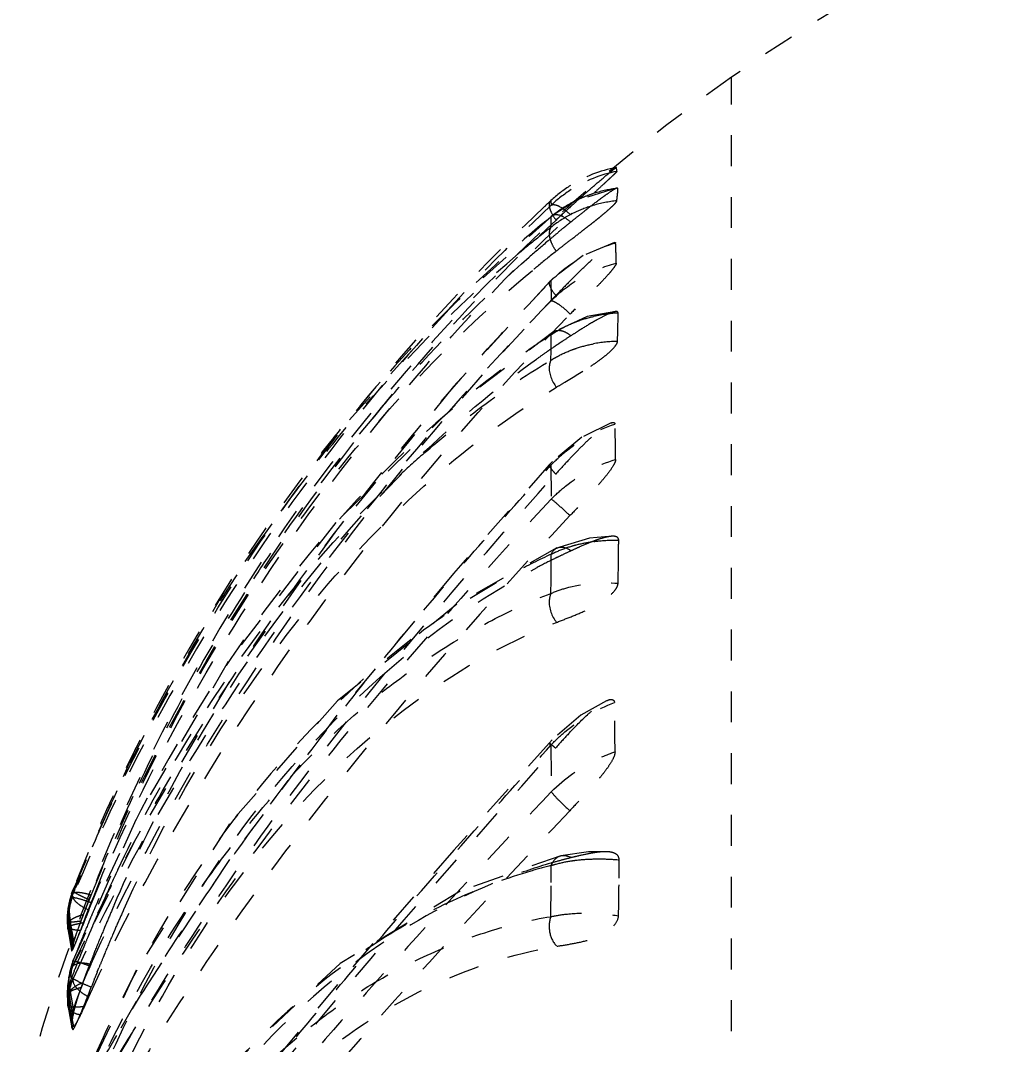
# Model space of a CAD drawing. Header units: millimetres. Extents: x 723 to 11228, y -2384 to 1578.
# Drawn here: x 4629.6 to 4681.9, y -646.6 to -592.4 of the extents above; entities that cross this region are included whole.
import ezdxf

# ---------------------------------------------------------------- set-up
doc = ezdxf.new("R2010")
doc.units = ezdxf.units.MM
doc.header["$LTSCALE"] = 16.335
doc.linetypes.add('HIDDEN', pattern=[0.2, 0.1, -0.1])
doc.layers.add('DEFAULT_2', color=8, linetype='HIDDEN')

msp = doc.modelspace()

# ---------------------------------------------------------------- linework, layer by layer
at = {"layer": 'DEFAULT_2', "color": 8, "linetype": 'HIDDEN'}
for p, q in [((4667.211, -868.043), (4667.211, -595.446)), ((4661.177, -601.312), (4661.158, -601.302)), ((4657.544, -602.069), (4657.656, -601.964)), ((4657.656, -601.964), (4657.673, -602.207)), ((4657.656, -603.382), (4657.664, -603.22)), ((4657.664, -603.22), (4657.672, -602.988)), ((4657.672, -602.988), (4657.673, -602.816)), ((4657.673, -602.816), (4657.717, -602.771)), ((4657.717, -602.771), (4657.717, -602.771)), ((4657.656, -606.218), (4657.593, -606.249)), ((4657.593, -606.249), (4657.593, -606.249)), ((4657.656, -606.218), (4657.673, -607.26)), ((4657.666, -609.908), (4657.673, -609.114)), ((4657.673, -609.059), (4657.819, -608.896)), ((4657.673, -609.114), (4657.673, -609.059)), ((4657.819, -608.896), (4657.819, -608.896)), ((4657.656, -610.41), (4657.666, -609.908)), ((4657.569, -615.948), (4657.569, -615.948)), ((4657.656, -615.958), (4657.569, -615.948)), ((4657.656, -615.958), (4657.673, -617.753)), ((4657.972, -620.337), (4657.973, -620.336)), ((4657.672, -621.343), (4657.673, -620.665)), ((4657.666, -622.035), (4657.672, -621.343)), ((4657.656, -622.741), (4657.666, -622.035)), ((4657.656, -630.759), (4657.564, -630.652)), ((4657.656, -630.759), (4657.673, -633.228)), ((4658.182, -636.608), (4658.185, -636.608)), ((4657.672, -638.017), (4657.673, -637.125)), ((4632.312, -638.626), (4632.381, -638.431)), ((4632.381, -638.431), (4632.379, -638.436)), ((4632.433, -638.3), (4632.381, -638.431)), ((4632.413, -638.577), (4632.456, -638.467)), ((4632.456, -638.467), (4632.504, -638.344)), ((4657.656, -639.836), (4657.672, -638.017)), ((4632.215, -638.963), (4632.171, -639.13)), ((4632.215, -638.963), (4632.309, -638.686)), ((4632.309, -638.845), (4632.361, -638.71)), ((4632.361, -638.71), (4632.382, -638.657)), ((4632.382, -638.657), (4632.413, -638.577)), ((4633.229, -638.922), (4633.266, -638.827)), ((4633.266, -638.827), (4633.327, -638.671)), ((4633.344, -639.1), (4633.385, -638.993)), ((4633.385, -638.993), (4633.423, -638.895)), ((4633.423, -638.895), (4633.477, -638.759)), ((4633.697, -638.998), (4633.654, -639.098)), ((4633.755, -638.866), (4633.697, -638.998)), ((4633.068, -639.814), (4633.204, -639.461)), ((4633.204, -639.461), (4633.243, -639.361)), ((4633.243, -639.361), (4633.295, -639.226)), ((4633.295, -639.226), (4633.344, -639.1)), ((4633.535, -639.373), (4633.477, -639.508)), ((4633.592, -639.239), (4633.535, -639.373)), ((4633.654, -639.098), (4633.592, -639.239)), ((4633.729, -639.598), (4633.787, -639.465)), ((4633.787, -639.465), (4633.846, -639.332)), ((4633.846, -639.332), (4633.869, -639.28)), ((4633.869, -639.28), (4633.905, -639.199)), ((4632.935, -640.158), (4633.068, -639.814)), ((4632.108, -640.451), (4632.307, -641.629)), ((4632.111, -640.467), (4632.304, -641.569)), ((4632.18, -640.433), (4632.167, -640.351)), ((4632.429, -641.12), (4632.255, -640.11)), ((4632.426, -641.404), (4632.255, -640.442)), ((4632.692, -640.783), (4632.806, -640.492)), ((4632.806, -640.492), (4632.849, -640.381)), ((4632.849, -640.381), (4632.935, -640.158)), ((4632.368, -641.274), (4632.299, -640.891)), ((4632.34, -641.389), (4632.301, -641.163)), ((4632.37, -641.569), (4632.34, -641.389)), ((4632.75, -641.258), (4632.689, -641.41)), ((4633.494, -641.775), (4633.555, -641.623)), ((4632.378, -642.179), (4632.246, -642.618)), ((4632.381, -642.191), (4632.378, -642.179)), ((4632.429, -642.067), (4632.381, -642.191)), ((4632.464, -641.978), (4632.429, -642.067)), ((4632.614, -642.277), (4632.657, -642.17)), ((4632.657, -642.17), (4632.692, -642.081)), ((4632.792, -641.831), (4632.813, -641.779)), ((4632.332, -642.521), (4632.155, -643.089)), ((4632.33, -642.524), (4632.309, -642.595)), ((4632.33, -642.524), (4632.33, -642.524)), ((4632.447, -642.704), (4632.491, -642.591)), ((4633.241, -642.423), (4633.276, -642.333)), ((4633.664, -642.756), (4633.713, -642.633)), ((4633.713, -642.633), (4633.749, -642.543)), ((4632.155, -643.088), (4632.155, -643.088)), ((4633.496, -643.181), (4633.54, -643.068)), ((4632.431, -644.798), (4632.255, -643.784)), ((4633.212, -643.912), (4633.274, -643.754)), ((4633.274, -643.754), (4633.351, -643.553)), ((4632.112, -644.519), (4632.315, -645.715)), ((4632.113, -644.52), (4632.167, -644.581)), ((4632.122, -644.573), (4632.309, -645.551)), ((4632.423, -645.637), (4632.255, -644.764)), ((4632.321, -645.502), (4632.306, -645.416)), ((4632.373, -645.804), (4632.321, -645.502)), ((4632.315, -645.715), (4632.373, -645.804))]:
    msp.add_line(p, q, dxfattribs=at)
for points in [[(4661.158, -601.301), (4658.879, -602.011), (4657.717, -602.771)], [(4657.717, -602.771), (4652.471, -607.489), (4646.231, -614.409), (4640.571, -622.294), (4635.69, -630.941), (4632.379, -638.436)], [(4661.014, -604.188), (4659.357, -604.875), (4657.774, -606.067), (4657.593, -606.249)], [(4657.593, -606.249), (4652.507, -611.799), (4646.315, -619.389), (4640.626, -627.447), (4635.686, -635.736), (4632.33, -642.524)], [(4661.088, -607.836), (4659.575, -608.101), (4657.819, -608.896)], [(4657.819, -608.896), (4652.547, -612.838), (4646.278, -618.986), (4640.596, -626.34), (4635.699, -634.711), (4632.378, -642.179)], [(4660.839, -613.72), (4659.296, -614.485), (4657.744, -615.76), (4657.569, -615.948)], [(4657.569, -615.948), (4652.509, -621.678), (4646.338, -629.184), (4640.661, -636.805), (4635.723, -644.315), (4632.363, -650.224)], [(4660.919, -619.716), (4659.697, -619.821), (4657.973, -620.337)], [(4657.973, -620.336), (4652.679, -623.315), (4646.375, -628.414), (4640.658, -634.917), (4635.73, -642.659), (4632.384, -649.801)], [(4660.596, -628.412), (4659.243, -629.174), (4657.724, -630.477), (4657.564, -630.652)], [(4657.564, -630.652), (4652.523, -636.318), (4646.373, -643.415), (4640.712, -650.266), (4635.785, -656.661), (4632.429, -661.419)], [(4658.185, -636.608), (4652.859, -638.49), (4646.512, -642.309), (4640.755, -647.668), (4635.784, -654.444), (4632.398, -660.964)], [(4660.633, -636.4), (4659.638, -636.4), (4658.182, -636.609)], [(4632.312, -638.625), (4632.251, -638.828), (4632.181, -639.082), (4632.112, -639.401), (4632.068, -639.823), (4632.085, -640.286), (4632.107, -640.445)], [(4632.111, -639.415), (4632.07, -639.777), (4632.073, -640.159), (4632.109, -640.458)], [(4632.246, -642.618), (4632.233, -642.678), (4632.126, -643.243), (4632.069, -643.803), (4632.094, -644.398), (4632.113, -644.52)], [(4632.155, -643.088), (4632.096, -643.478), (4632.066, -644.015), (4632.121, -644.569)]]:
    msp.add_lwpolyline(points, dxfattribs=at)
for centre, radius, start, end in [((4718.556, -668.462), 89.262, 114.27831, 125.11505), ((4722.236, -673.696), 95.66, 125.11487, 165.54039), ((4662.408, -607.059), 6.964, 100.74, 122.169), ((4662.508, -607.317), 7.03, 101.1981, 122.514), ((4662.48, -607.177), 7.102, 122.1762, 132.7844), ((4662.618, -607.5), 7.243, 122.4691, 133.0536), ((4704.299, -652.241), 67.638, 131.37285, 132.03399), ((4662.028, -608.173), 6.911, 107.9945, 112.5895), ((4662.086, -608.367), 7.113, 98.1616, 107.9625), ((4662.101, -608.453), 7.201, 97.3727, 98.1802), ((4726.053, -675.281), 100.267, 133.09935, 133.30731), ((4661.922, -607.954), 6.668, 118.5014, 129.5831), ((4708.83, -657.278), 74.412, 132.02839, 132.36991), ((4661.968, -608.038), 6.763, 115.5423, 118.5122), ((4661.996, -608.096), 6.827, 112.5939, 115.5419), ((4684.5, -634.338), 40.505, 127.1075, 128.1906), ((4661.87, -608.936), 6.997, 95.9501, 106.4533), ((4675.9, -622.991), 26.266, 126.3906, 127.0797), ((4671.197, -616.605), 18.335, 125.544, 126.3997), ((4644.474, -600.773), 16.713, 355.869, 356.6936), ((4661.685, -608.439), 6.465, 117.4103, 128.5409), ((4712.836, -661.664), 80.353, 132.37269, 133.10533), ((4661.763, -608.602), 6.646, 107.8395, 117.3674), ((4694.394, -646.979), 56.557, 128.1507, 128.613), ((4661.834, -608.81), 6.866, 106.4705, 107.8727), ((4701.143, -656.097), 68.765, 129.20955, 129.52592), ((4702.238, -656.74), 69.08, 129.1951, 129.47129), ((4701.984, -656.429), 68.679, 129.06753, 129.19496), ((4699.017, -652.775), 63.971, 128.6092, 129.0674), ((4628.733, -563.842), 50.135, 308.0241, 308.4045), ((4638.693, -576.406), 34.103, 308.4028, 308.923), ((4644.881, -584.065), 24.257, 308.9195, 309.5958), ((4691.26, -646.62), 54.761, 128.459, 128.7141), ((4690.004, -645.036), 52.74, 127.8328, 128.4614), ((4703.193, -657.89), 70.575, 129.83952, 130.34623), ((4702.643, -657.232), 69.718, 129.47143, 129.83925), ((4607.889, -537.187), 83.973, 307.78086, 308.02479), ((4693.602, -649.523), 58.49, 128.72576, 130.07676), ((4704.166, -659.032), 72.075, 130.34808, 131.39844), ((4659.176, -603.545), 1.633, 198.4416, 202.3207), ((4720.772, -684.546), 101.652, 127.89507, 128.18043), ((4751.036, -723.448), 150.939, 127.71499, 127.89042), ((4695.693, -652.638), 61.067, 128.1892, 129.39219), ((4696.565, -653.706), 62.446, 129.38847, 129.61037), ((4704.006, -651.077), 63.782, 135.30533, 136.26922), ((4661.606, -615.428), 7.529, 97.5242, 102.9885), ((4661.658, -615.811), 7.915, 93.245, 97.5379), ((4606.34, -607.439), 54.873, 358.4796, 359.5104), ((4667.728, -621.785), 15.525, 119.4882, 120.7185), ((4685.227, -649.913), 48.659, 123.0234, 123.6843), ((4681.546, -644.253), 41.903, 122.3661, 123.0191), ((4595.902, -607.188), 65.313, 358.04667, 358.50248), ((4685.939, -650.974), 49.936, 123.9283, 124.8581), ((4685.534, -650.374), 49.213, 123.6835, 123.9266), ((4661.291, -616.941), 7.527, 90.8683, 100.5827), ((4686.513, -651.799), 50.941, 124.8573, 125.5537), ((4653.178, -600.754), 11.948, 303.4976, 305.6694), ((4714.332, -669.048), 86.367, 139.59607, 145.8903), ((4580.199, -616.118), 80.878, 0.32678, 1.65513), ((4686.582, -656.254), 54.266, 131.1718, 133.1939), ((4697.361, -652.006), 53.125, 136.7758, 137.9575), ((4660.979, -628.13), 8.205, 97.3233, 98.2507), ((4663.047, -628.247), 8.844, 109.4096, 111.4191), ((4538.873, -619.25), 122.369, 359.33666, 359.68562), ((4673.792, -653.285), 36.096, 114.6753, 115.5673), ((4671.342, -647.935), 30.211, 113.8463, 114.6888), ((4716.904, -670.808), 89.483, 145.88067, 147.46907), ((4674.311, -654.347), 37.278, 116.2172, 117.8008), ((4673.999, -653.719), 36.576, 115.5667, 116.2142), ((4528.083, -619.121), 133.16, 358.67367, 359.33508), ((4719.431, -672.391), 92.465, 147.48406, 151.60515), ((4720.318, -672.88), 93.477, 151.60054, 155.07143), ((4502.623, -631.779), 158.425, 0.24031, 1.18205), ((4691.137, -660.485), 44.487, 136.9351, 138.3429), ((4718.953, -672.258), 91.977, 155.06422, 158.58257), ((4716.774, -671.402), 90.523, 156.04876, 158.58051), ((4665.787, -665.006), 29.161, 104.9313, 106.2034), ((4665.719, -664.752), 28.898, 103.99, 104.9307), ((4664.672, -660.512), 24.53, 103.0314, 104.0108), ((4454.863, -635.958), 206.405, 359.48885, 359.75899), ((4708.354, -672.282), 81.469, 154.61606, 155.8637), ((4664.716, -664.897), 28.652, 104.23, 106.4631), ((4665.067, -666.048), 29.855, 106.4828, 114.015), ((4443.082, -635.849), 218.187, 358.96662, 359.48801), ((4723.648, -675.813), 98.596, 157.64653, 157.8793), ((4634.642, -639.64), 2.52, 164.4344, 179.6123), ((4634.884, -639.84), 2.761, 158.8591, 179.6475), ((4635.088, -639.47), 2.903, 169.8394, 181.328), ((4634.98, -639.453), 2.793, 166.6276, 169.7746), ((4634.92, -639.439), 2.732, 162.676, 166.6318), ((4708.738, -668.272), 81.012, 158.75921, 159.05652), ((4694.461, -663.601), 66.004, 157.82936, 158.15463), ((4707.44, -671.869), 80.466, 155.86591, 156.04553), ((4666.026, -668.264), 32.27, 113.969, 121.3437), ((4635.185, -639.469), 3, 181.3007, 192.3475), ((4678.297, -657.187), 48.614, 158.518, 158.9522), ((4695.569, -663.238), 66.915, 159.05168, 159.40172), ((4686.719, -660.501), 57.665, 158.1514, 158.51896), ((4630.212, -647.577), 9.037, 69.7215, 70.6451), ((4710.547, -672.547), 83.854, 156.79615, 157.08017), ((4711.079, -672.503), 83.447, 156.67273, 157.26522), ((4710.988, -672.464), 83.349, 156.49811, 156.67266), ((4708.44, -672.505), 80.475, 155.74983, 155.93053), ((4634.72, -639.636), 2.598, 179.7073, 190.6442), ((4634.999, -639.846), 2.877, 179.7041, 190.1141), ((4677.215, -656.823), 47.473, 159.2728, 159.9276), ((4677.255, -656.373), 47.356, 159.844, 160.155), ((4679.706, -657.28), 49.97, 159.3971, 159.8355), ((4684.125, -659.425), 54.857, 158.9571, 159.2856), ((4710.604, -672.571), 83.915, 157.08017, 157.3202), ((4706.39, -671.41), 79.32, 156.66195, 156.91559), ((4706.74, -671.561), 79.701, 156.35749, 156.66191), ((4708.831, -672.679), 80.904, 155.9309, 156.542), ((4663.341, -635.173), 31.563, 189.009, 189.7291), ((4671.379, -634.266), 39.681, 188.9415, 189.4168), ((4660.528, -650.749), 29.715, 159.8863, 160.7008), ((4634.85, -650.414), 10.432, 101.6728, 102.6216), ((4635.362, -652.865), 12.936, 101.2971, 101.6981), ((4710.646, -672.588), 83.961, 157.3202, 158.0898), ((4635.556, -653.832), 13.923, 100.8509, 101.2985), ((4705.807, -671.163), 78.687, 157.13738, 157.37576), ((4706.093, -671.283), 78.997, 156.91561, 157.13739), ((4711.223, -672.563), 83.604, 157.50656, 158.27998), ((4711.159, -672.536), 83.534, 157.26515, 157.50651), ((4709.234, -672.855), 81.343, 156.54166, 156.78965), ((4713.743, -627.121), 82.644, 189.49813, 189.7829), ((4646.012, -645.439), 14.254, 161.1319, 161.851), ((4705.436, -671.008), 78.285, 157.37565, 157.73858), ((4709.681, -673.045), 81.829, 156.79017, 157.58124), ((4620.036, -636.237), 13.442, 337.4059, 338.1469), ((4710.746, -672.629), 84.068, 158.20122, 158.6171), ((4704.931, -670.802), 77.739, 157.85901, 158.07846), ((4705.139, -670.886), 77.963, 157.73875, 157.85905), ((4634.641, -643.141), 2.451, 157.1797, 164.9837), ((4704.626, -670.679), 77.41, 158.1197, 158.31927), ((4711.262, -672.579), 83.646, 158.39192, 158.80217), ((4710.235, -673.274), 82.429, 157.69494, 158.11056), ((4710.042, -673.195), 82.22, 157.58068, 157.69481), ((4634.709, -643.161), 2.523, 164.9575, 167.5743), ((4703.734, -670.329), 76.452, 158.81723, 159.10604), ((4704.165, -670.497), 76.914, 158.47585, 158.72689), ((4669.878, -656.762), 39.347, 159.239, 159.8413), ((4688.399, -663.767), 59.149, 158.84598, 159.2537), ((4662.378, -655.421), 31.851, 155.7858, 156.4124), ((4710.559, -673.404), 82.778, 158.26958, 158.50163), ((4634.165, -643.455), 2.043, 172.906, 179.583), ((4634.899, -644.061), 2.775, 160.703, 166.2997), ((4634.84, -644.041), 2.714, 158.8858, 160.6904), ((4636.391, -635.202), 8.882, 245.2699, 246.8285), ((4654.819, -651.257), 23.314, 160.0885, 160.7567), ((4656.143, -652.576), 25.001, 158.2787, 158.6682), ((4660.481, -653.3), 29.333, 159.8625, 160.1021), ((4710.762, -673.484), 82.995, 158.58582, 158.86106), ((4634.939, -644.071), 2.817, 166.2905, 179.6462), ((4654.343, -640.131), 22.492, 189.6083, 190.5371), ((4650.922, -649.973), 19.21, 161.543, 162.4727), ((4655.728, -651.572), 24.276, 160.7609, 161.5539), ((4655.302, -652.247), 24.098, 158.668, 159.0847), ((4638.34, -630.686), 13.8, 246.7696, 248.8098), ((4635.038, -644.072), 2.916, 179.6938, 190.0463), ((4645.423, -648.24), 13.445, 162.4567, 163.558), ((4603.773, -632.728), 31.491, 337.8719, 338.5227), ((4566.06, -617.875), 72.023, 338.51112, 338.80699), ((4689.729, -635.39), 58.292, 189.07206, 189.32386), ((4679.826, -637.012), 48.256, 189.3285, 189.4757), ((4738.555, -627.08), 107.819, 189.54354, 189.79165), ((4607.749, -634.423), 27.169, 336.8255, 337.4927), ((4596.617, -629.797), 39.223, 337.4741, 337.842), ((4698.424, -676.515), 71.217, 154.40753, 157.69983)]:
    msp.add_arc(centre, radius, start, end, dxfattribs=at)
for points, knots in [([(4661.143, -600.421), (4661.143, -600.427), (4661.128, -600.444), (4661.091, -600.49), (4661.01, -600.569), (4660.895, -600.68), (4660.757, -600.809), (4660.606, -600.949), (4660.389, -601.148), (4660.107, -601.407), (4659.759, -601.725), (4659.284, -602.162), (4658.927, -602.493), (4658.689, -602.717)], [0, 0, 0, 0, 0.005733, 0.017615, 0.055081, 0.104573, 0.161474, 0.223174, 0.288125, 0.424209, 0.565193, 0.70884, 1, 1, 1, 1]), ([(4660.669, -600.562), (4660.724, -600.517), (4660.826, -600.433), (4660.948, -600.334), (4661.027, -600.273), (4661.071, -600.238), (4661.091, -600.228), (4661.109, -600.214), (4661.11, -600.217)], [0, 0, 0, 0, 0.380535, 0.707787, 0.834934, 0.927858, 0.98262, 1, 1, 1, 1]), ([(4661.143, -600.421), (4661.142, -600.399), (4661.137, -600.33), (4661.129, -600.26), (4661.11, -600.217)], [0, 0, 0, 0, 0.322122, 1, 1, 1, 1]), ([(4659.594, -601.484), (4659.681, -601.408), (4660.036, -601.096), (4660.395, -600.789), (4660.669, -600.562)], [0, 0, 0, 0, 0.246098, 1, 1, 1, 1]), ([(4661.158, -601.302), (4661.122, -601.306), (4661.038, -601.355), (4660.83, -601.477), (4660.66, -601.599), (4660.538, -601.686)], [0, 0, 0, 0, 0.147206, 0.385243, 1, 1, 1, 1]), ([(4661.177, -601.312), (4661.176, -601.345), (4661.173, -601.487), (4661.166, -601.629), (4661.16, -601.737)], [0, 0, 0, 0, 0.233768, 1, 1, 1, 1]), ([(4657.656, -601.964), (4657.626, -601.987), (4657.561, -602.085), (4657.56, -602.308), (4657.619, -602.473), (4657.661, -602.565)], [0, 0, 0, 0, 0.178446, 0.525061, 1, 1, 1, 1]), ([(4660.341, -602.756), (4660.43, -602.682), (4660.607, -602.534), (4660.85, -602.317), (4661.026, -602.148), (4661.115, -602.038), (4661.142, -601.994), (4661.143, -601.978)], [0, 0, 0, 0, 0.309595, 0.61418, 0.871439, 0.95534, 1, 1, 1, 1]), ([(4657.673, -602.207), (4655.009, -604.716), (4649.87, -610.112), (4642.972, -618.99), (4637.036, -628.579), (4633.784, -635.334), (4632.381, -638.75)], [0, 0, 0, 0, 0.245304, 0.49856, 0.752415, 1, 1, 1, 1]), ([(4632.461, -638.315), (4635.272, -631.479), (4642.401, -618.531), (4651.994, -607.3), (4657.279, -602.318)], [0, 0, 0, 0, 0.504397, 1, 1, 1, 1]), ([(4657.673, -602.207), (4657.72, -602.177), (4657.879, -602.174), (4658.242, -602.321), (4658.511, -602.542), (4658.689, -602.717)], [0, 0, 0, 0, 0.142374, 0.366346, 1, 1, 1, 1]), ([(4657.717, -602.772), (4657.768, -602.732), (4657.969, -602.671), (4658.333, -602.806), (4658.576, -602.989), (4658.7, -603.106)], [0, 0, 0, 0, 0.173553, 0.534367, 1, 1, 1, 1]), ([(4633.219, -639.474), (4634.624, -636.036), (4637.891, -629.238), (4643.867, -619.592), (4650.82, -610.663), (4656.004, -605.24), (4658.691, -602.719)], [0, 0, 0, 0, 0.247435, 0.501248, 0.754553, 1, 1, 1, 1]), ([(4633.337, -638.693), (4636.104, -631.902), (4641.466, -622.144), (4650.368, -610.63), (4655.356, -605.405), (4657.928, -602.999)], [0, 0, 0, 0, 0.504395, 0.757799, 1, 1, 1, 1]), ([(4657.38, -603.056), (4656.617, -603.685), (4653.533, -606.344), (4650.668, -609.255), (4648.63, -611.568)], [0, 0, 0, 0, 0.242697, 1, 1, 1, 1]), ([(4657.656, -603.382), (4657.641, -603.403), (4657.582, -603.504), (4657.565, -603.625), (4657.565, -603.716)], [0, 0, 0, 0, 0.218018, 1, 1, 1, 1]), ([(4657.565, -603.716), (4657.566, -603.743), (4657.571, -603.861), (4657.598, -603.976), (4657.626, -604.062)], [0, 0, 0, 0, 0.232444, 1, 1, 1, 1]), ([(4657.656, -606.218), (4658.127, -605.741), (4659.19, -604.907), (4660.436, -604.381), (4661.076, -604.21)], [0, 0, 0, 0, 0.502809, 1, 1, 1, 1]), ([(4657.665, -604.166), (4657.717, -604.294), (4657.805, -604.456), (4657.911, -604.605), (4657.938, -604.64)], [0, 0, 0, 0, 0.757079, 1, 1, 1, 1]), ([(4658.666, -606.217), (4658.855, -606.025), (4659.241, -605.642), (4659.736, -605.173), (4660.147, -604.809), (4660.456, -604.549), (4660.74, -604.341), (4660.925, -604.213), (4661.013, -604.189)], [0, 0, 0, 0, 0.25996, 0.524065, 0.657354, 0.789232, 0.912213, 1, 1, 1, 1]), ([(4661.013, -604.189), (4661.028, -604.185), (4661.057, -604.175), (4661.075, -604.201), (4661.076, -604.211)], [0, 0, 0, 0, 0.611902, 1, 1, 1, 1]), ([(4661.109, -605.274), (4661.108, -605.18), (4661.103, -604.825), (4661.09, -604.471), (4661.076, -604.21)], [0, 0, 0, 0, 0.264045, 1, 1, 1, 1]), ([(4643.805, -617.825), (4644.725, -616.58), (4648.392, -611.893), (4652.576, -607.601), (4655.945, -604.767)], [0, 0, 0, 0, 0.260219, 1, 1, 1, 1]), ([(4648.565, -613.068), (4649.192, -612.331), (4651.694, -609.494), (4654.391, -606.828), (4656.503, -604.966)], [0, 0, 0, 0, 0.255773, 1, 1, 1, 1]), ([(4657.673, -607.26), (4658.147, -606.786), (4659.215, -605.958), (4660.465, -605.439), (4661.109, -605.273)], [0, 0, 0, 0, 0.501978, 1, 1, 1, 1]), ([(4661.109, -605.274), (4661.109, -605.309), (4661.065, -605.392), (4660.983, -605.518), (4660.865, -605.668), (4660.678, -605.89), (4660.416, -606.176), (4660.084, -606.526), (4659.739, -606.881), (4659.268, -607.361), (4658.913, -607.723), (4658.677, -607.965)], [0, 0, 0, 0, 0.028749, 0.072889, 0.12628, 0.185212, 0.312304, 0.445854, 0.58257, 0.720932, 1, 1, 1, 1]), ([(4633.477, -638.759), (4636.051, -632.205), (4641.018, -622.875), (4649.537, -612.214), (4654.296, -607.63), (4656.751, -605.598)], [0, 0, 0, 0, 0.516833, 0.76608, 1, 1, 1, 1]), ([(4632.309, -642.595), (4633.016, -641.028), (4634.532, -637.859), (4637.998, -631.492), (4643.057, -623.606), (4648.826, -616.086), (4653.789, -610.326), (4656.366, -607.571), (4657.656, -606.218)], [0, 0, 0, 0, 0.115776, 0.236483, 0.488036, 0.745925, 0.874129, 1, 1, 1, 1]), ([(4657.594, -606.25), (4657.531, -606.321), (4657.652, -606.655), (4657.803, -606.846), (4657.918, -606.985)], [0, 0, 0, 0, 0.345491, 1, 1, 1, 1]), ([(4633.329, -642.358), (4636.212, -635.945), (4643.577, -623.446), (4652.814, -612.315), (4657.917, -606.986)], [0, 0, 0, 0, 0.487927, 1, 1, 1, 1]), ([(4657.673, -607.26), (4655.043, -609.96), (4649.97, -615.569), (4643.073, -624.452), (4637.132, -633.64), (4633.812, -639.98), (4632.381, -643.134)], [0, 0, 0, 0, 0.256442, 0.514042, 0.76436, 1, 1, 1, 1]), ([(4657.673, -607.26), (4657.731, -607.261), (4657.876, -607.327), (4658.224, -607.543), (4658.492, -607.783), (4658.677, -607.965)], [0, 0, 0, 0, 0.139233, 0.372338, 1, 1, 1, 1]), ([(4633.215, -644.065), (4636.168, -637.523), (4643.787, -624.734), (4653.365, -613.403), (4658.677, -607.965)], [0, 0, 0, 0, 0.485689, 1, 1, 1, 1]), ([(4658.75, -608.47), (4658.843, -608.43), (4659.222, -608.278), (4659.614, -608.161), (4659.914, -608.092)], [0, 0, 0, 0, 0.246555, 1, 1, 1, 1]), ([(4661.087, -607.836), (4661.017, -607.841), (4660.862, -607.888), (4660.526, -608.03), (4660.266, -608.171), (4660.087, -608.272)], [0, 0, 0, 0, 0.192872, 0.436205, 1, 1, 1, 1]), ([(4661.21, -607.909), (4661.21, -607.885), (4661.176, -607.829), (4661.117, -607.834), (4661.087, -607.836)], [0, 0, 0, 0, 0.442088, 1, 1, 1, 1]), ([(4657.673, -609.059), (4657.756, -609.002), (4658.1, -608.779), (4658.467, -608.591), (4658.75, -608.47)], [0, 0, 0, 0, 0.246703, 1, 1, 1, 1]), ([(4657.673, -609.059), (4657.215, -609.359), (4655.362, -610.617), (4653.593, -611.997), (4652.306, -613.096)], [0, 0, 0, 0, 0.244502, 1, 1, 1, 1]), ([(4657.821, -608.899), (4657.877, -608.862), (4658.017, -608.812), (4658.252, -608.842), (4658.491, -608.949), (4658.641, -609.056), (4658.713, -609.118)], [0, 0, 0, 0, 0.204363, 0.438105, 0.709592, 1, 1, 1, 1]), ([(4658.718, -609.877), (4658.812, -609.84), (4659.201, -609.701), (4659.603, -609.599), (4659.909, -609.542)], [0, 0, 0, 0, 0.245953, 1, 1, 1, 1]), ([(4660.145, -610.461), (4660.255, -610.382), (4660.474, -610.217), (4660.79, -609.951), (4661.033, -609.696), (4661.173, -609.502), (4661.176, -609.415)], [0, 0, 0, 0, 0.271721, 0.555119, 0.826051, 1, 1, 1, 1]), ([(4657.656, -610.41), (4657.738, -610.358), (4658.078, -610.154), (4658.439, -609.984), (4658.718, -609.877)], [0, 0, 0, 0, 0.245679, 1, 1, 1, 1]), ([(4648.606, -617.611), (4649.258, -616.924), (4651.848, -614.317), (4654.673, -611.941), (4656.892, -610.355)], [0, 0, 0, 0, 0.257701, 1, 1, 1, 1]), ([(4650.858, -615.406), (4651.943, -614.457), (4654.137, -612.689), (4656.471, -611.105), (4657.656, -610.41)], [0, 0, 0, 0, 0.51214, 1, 1, 1, 1]), ([(4657.656, -610.41), (4657.605, -610.504), (4657.489, -611.005), (4657.705, -611.527), (4657.948, -611.836)], [0, 0, 0, 0, 0.212974, 1, 1, 1, 1]), ([(4657.947, -611.837), (4658.095, -611.748), (4658.706, -611.381), (4659.321, -611.017), (4659.772, -610.718)], [0, 0, 0, 0, 0.24132, 1, 1, 1, 1]), ([(4648.63, -611.568), (4646.936, -613.49), (4642.858, -618.565), (4637.246, -627.432), (4633.88, -634.609), (4632.433, -638.3)], [0, 0, 0, 0, 0.244822, 0.621174, 1, 1, 1, 1]), ([(4635.066, -639.452), (4637.698, -633.607), (4642.613, -625.442), (4651.018, -616.682), (4655.608, -613.247), (4657.947, -611.837)], [0, 0, 0, 0, 0.529539, 0.774378, 1, 1, 1, 1]), ([(4652.306, -613.096), (4648.398, -616.433), (4641.203, -624.446), (4635.969, -633.819), (4633.755, -638.866)], [0, 0, 0, 0, 0.482542, 1, 1, 1, 1]), ([(4657.656, -615.958), (4657.891, -615.71), (4658.877, -614.787), (4660.087, -614.099), (4661.044, -613.781)], [0, 0, 0, 0, 0.253228, 1, 1, 1, 1]), ([(4658.65, -615.623), (4658.822, -615.44), (4659.171, -615.076), (4659.709, -614.55), (4660.175, -614.141), (4660.553, -613.867), (4660.744, -613.756), (4660.838, -613.722)], [0, 0, 0, 0, 0.259031, 0.518718, 0.775135, 0.89626, 1, 1, 1, 1]), ([(4660.838, -613.722), (4660.866, -613.712), (4660.914, -613.698), (4660.984, -613.694), (4661.036, -613.727), (4661.042, -613.765), (4661.043, -613.783)], [0, 0, 0, 0, 0.339562, 0.594191, 0.788133, 1, 1, 1, 1]), ([(4657.673, -617.753), (4657.91, -617.512), (4658.902, -616.61), (4660.118, -615.949), (4661.077, -615.656)], [0, 0, 0, 0, 0.252144, 1, 1, 1, 1]), ([(4661.076, -615.657), (4661.076, -615.707), (4661.04, -615.819), (4660.918, -616.053), (4660.698, -616.364), (4660.394, -616.739), (4659.951, -617.247), (4659.37, -617.874), (4658.901, -618.373), (4658.665, -618.624)], [0, 0, 0, 0, 0.038712, 0.089026, 0.206783, 0.334306, 0.46558, 0.732014, 1, 1, 1, 1]), ([(4632.309, -650.399), (4633.03, -649.047), (4634.561, -646.269), (4637.124, -642.093), (4639.999, -637.794), (4643.143, -633.412), (4646.531, -628.998), (4650.104, -624.587), (4653.818, -620.227), (4656.382, -617.384), (4657.656, -615.958)], [0, 0, 0, 0, 0.107216, 0.221933, 0.342767, 0.469025, 0.599271, 0.7321, 0.866188, 1, 1, 1, 1]), ([(4657.571, -615.95), (4657.559, -615.964), (4657.583, -616.036), (4657.649, -616.128), (4657.765, -616.273), (4657.857, -616.373), (4657.908, -616.428)], [0, 0, 0, 0, 0.094122, 0.306538, 0.623463, 1, 1, 1, 1]), ([(4633.322, -649.93), (4634.758, -647.206), (4638.076, -641.593), (4646.007, -630.191), (4652.967, -621.898), (4657.908, -616.429)], [0, 0, 0, 0, 0.221833, 0.469016, 1, 1, 1, 1]), ([(4634.751, -637.358), (4635.701, -635.355), (4639.638, -627.849), (4644.874, -620.977), (4649.439, -616.692)], [0, 0, 0, 0, 0.261544, 1, 1, 1, 1]), ([(4657.673, -617.753), (4655.081, -620.518), (4650.082, -626.088), (4643.189, -634.595), (4637.248, -642.986), (4633.849, -648.635), (4632.381, -651.39)], [0, 0, 0, 0, 0.269467, 0.53195, 0.778065, 1, 1, 1, 1]), ([(4634.046, -634.653), (4634.71, -633.158), (4637.501, -627.296), (4640.919, -621.73), (4643.805, -617.825)], [0, 0, 0, 0, 0.25204, 1, 1, 1, 1]), ([(4634.553, -639.226), (4635.442, -637.183), (4639.19, -629.423), (4644.205, -622.243), (4648.606, -617.611)], [0, 0, 0, 0, 0.258523, 1, 1, 1, 1]), ([(4657.673, -617.753), (4657.817, -617.853), (4658.148, -618.145), (4658.474, -618.44), (4658.666, -618.624)], [0, 0, 0, 0, 0.39728, 1, 1, 1, 1]), ([(4658.665, -618.624), (4653.508, -624.115), (4646.28, -632.468), (4638.083, -644.021), (4634.678, -649.714), (4633.208, -652.487)], [0, 0, 0, 0, 0.532119, 0.778323, 1, 1, 1, 1]), ([(4658.76, -620.235), (4658.843, -620.21), (4659.186, -620.117), (4659.536, -620.048), (4659.801, -620.01)], [0, 0, 0, 0, 0.244747, 1, 1, 1, 1]), ([(4659.933, -619.992), (4660.039, -619.978), (4660.473, -619.931), (4660.911, -619.916), (4661.241, -619.921)], [0, 0, 0, 0, 0.244964, 1, 1, 1, 1]), ([(4660.919, -619.716), (4660.789, -619.718), (4660.513, -619.772), (4660.248, -619.856), (4660.108, -619.905)], [0, 0, 0, 0, 0.467775, 1, 1, 1, 1]), ([(4661.24, -619.922), (4661.24, -619.886), (4661.224, -619.815), (4661.107, -619.722), (4660.994, -619.715), (4660.919, -619.716)], [0, 0, 0, 0, 0.250425, 0.474921, 1, 1, 1, 1]), ([(4657.673, -620.665), (4657.758, -620.621), (4658.109, -620.452), (4658.477, -620.318), (4658.76, -620.235)], [0, 0, 0, 0, 0.243451, 1, 1, 1, 1]), ([(4657.973, -620.338), (4658.085, -620.284), (4658.371, -620.273), (4658.612, -620.4), (4658.724, -620.485)], [0, 0, 0, 0, 0.468619, 1, 1, 1, 1]), ([(4657.673, -620.664), (4657.035, -620.961), (4654.445, -622.257), (4652.008, -623.852), (4650.268, -625.184)], [0, 0, 0, 0, 0.243175, 1, 1, 1, 1]), ([(4648.624, -627.169), (4649.277, -626.591), (4651.867, -624.42), (4654.707, -622.541), (4656.925, -621.372)], [0, 0, 0, 0, 0.257974, 1, 1, 1, 1]), ([(4657.656, -622.741), (4657.91, -622.629), (4659.046, -622.221), (4660.282, -622.137), (4661.207, -622.204)], [0, 0, 0, 0, 0.230287, 1, 1, 1, 1]), ([(4657.956, -624.271), (4658.23, -624.164), (4658.793, -623.946), (4659.506, -623.648), (4660.094, -623.343), (4660.56, -623.046), (4660.927, -622.731), (4661.145, -622.437), (4661.204, -622.275), (4661.206, -622.204)], [0, 0, 0, 0, 0.222536, 0.45687, 0.584349, 0.723477, 0.874836, 0.94639, 1, 1, 1, 1]), ([(4646.229, -630.103), (4647.109, -629.288), (4648.903, -627.757), (4651.745, -625.742), (4654.645, -624.046), (4656.646, -623.115), (4657.656, -622.741)], [0, 0, 0, 0, 0.263103, 0.517022, 0.763623, 1, 1, 1, 1]), ([(4657.656, -622.741), (4657.605, -622.855), (4657.494, -623.386), (4657.691, -623.96), (4657.957, -624.271)], [0, 0, 0, 0, 0.233462, 1, 1, 1, 1]), ([(4634.057, -650.187), (4635.38, -647.133), (4638.386, -641.367), (4645.611, -631.779), (4652.807, -626.295), (4657.956, -624.271)], [0, 0, 0, 0, 0.27747, 0.53875, 1, 1, 1, 1]), ([(4650.268, -625.184), (4646.929, -627.74), (4640.716, -634.072), (4636.162, -641.642), (4634.194, -645.752)], [0, 0, 0, 0, 0.479907, 1, 1, 1, 1]), ([(4633.243, -649.823), (4635.022, -645.402), (4639.279, -637.176), (4645.315, -630.102), (4648.624, -627.169)], [0, 0, 0, 0, 0.518704, 1, 1, 1, 1]), ([(4657.656, -630.759), (4657.89, -630.512), (4658.877, -629.585), (4660.068, -628.873), (4661.014, -628.511)], [0, 0, 0, 0, 0.251149, 1, 1, 1, 1]), ([(4658.636, -630.108), (4658.942, -629.781), (4659.406, -629.301), (4660.063, -628.737), (4660.412, -628.495), (4660.596, -628.413)], [0, 0, 0, 0, 0.515826, 0.767771, 1, 1, 1, 1]), ([(4660.596, -628.413), (4660.647, -628.39), (4660.741, -628.355), (4660.879, -628.333), (4660.997, -628.392), (4661.012, -628.473), (4661.013, -628.512)], [0, 0, 0, 0, 0.316984, 0.575864, 0.778257, 1, 1, 1, 1]), ([(4639.734, -637.49), (4640.228, -636.806), (4642.211, -634.191), (4644.44, -631.759), (4646.229, -630.103)], [0, 0, 0, 0, 0.257107, 1, 1, 1, 1]), ([(4632.309, -661.759), (4633.048, -660.685), (4634.599, -658.419), (4637.162, -654.957), (4640.036, -651.271), (4643.178, -647.392), (4646.565, -643.365), (4650.136, -639.22), (4653.849, -635), (4656.397, -632.194), (4657.656, -630.759)], [0, 0, 0, 0, 0.097597, 0.20555, 0.322387, 0.447466, 0.579245, 0.716276, 0.857062, 1, 1, 1, 1]), ([(4657.565, -630.653), (4657.57, -630.644), (4657.618, -630.692), (4657.672, -630.72), (4657.781, -630.816), (4657.857, -630.878), (4657.9, -630.914)], [0, 0, 0, 0, 0.070341, 0.281859, 0.604426, 1, 1, 1, 1]), ([(4633.316, -661.078), (4634.804, -658.867), (4638.213, -654.162), (4646.305, -644.011), (4653.125, -636.268), (4657.899, -630.915)], [0, 0, 0, 0, 0.20539, 0.447368, 1, 1, 1, 1]), ([(4657.673, -633.228), (4658.38, -632.522), (4659.495, -631.728), (4660.731, -631.222), (4661.048, -631.114)], [0, 0, 0, 0, 0.749163, 1, 1, 1, 1]), ([(4661.047, -631.115), (4661.048, -631.25), (4660.923, -631.537), (4660.679, -631.928), (4660.373, -632.329), (4659.935, -632.852), (4659.358, -633.483), (4658.89, -633.981), (4658.655, -634.229)], [0, 0, 0, 0, 0.102486, 0.225137, 0.353136, 0.482525, 0.741601, 1, 1, 1, 1]), ([(4657.673, -633.228), (4655.121, -635.934), (4650.203, -641.224), (4643.321, -648.992), (4637.389, -656.228), (4633.901, -660.93), (4632.381, -663.158)], [0, 0, 0, 0, 0.284497, 0.552486, 0.793712, 1, 1, 1, 1]), ([(4657.673, -633.228), (4657.793, -633.388), (4658.118, -633.727), (4658.456, -634.051), (4658.656, -634.228)], [0, 0, 0, 0, 0.428319, 1, 1, 1, 1]), ([(4658.655, -634.229), (4653.659, -639.52), (4646.574, -647.214), (4638.221, -657.39), (4634.724, -662.13), (4633.202, -664.373)], [0, 0, 0, 0, 0.552834, 0.794125, 1, 1, 1, 1]), ([(4657.673, -637.125), (4657.695, -637.063), (4657.799, -636.842), (4658.006, -636.652), (4658.183, -636.609)], [0, 0, 0, 0, 0.264028, 1, 1, 1, 1]), ([(4658.768, -636.876), (4658.863, -636.862), (4659.255, -636.811), (4659.65, -636.786), (4659.95, -636.78)], [0, 0, 0, 0, 0.241905, 1, 1, 1, 1]), ([(4659.95, -636.78), (4660.057, -636.777), (4660.496, -636.774), (4660.936, -636.797), (4661.267, -636.826)], [0, 0, 0, 0, 0.24379, 1, 1, 1, 1]), ([(4660.633, -636.4), (4660.592, -636.398), (4660.423, -636.396), (4660.254, -636.41), (4660.127, -636.426)], [0, 0, 0, 0, 0.242087, 1, 1, 1, 1]), ([(4661.267, -636.826), (4661.267, -636.753), (4661.225, -636.608), (4661.051, -636.479), (4660.85, -636.418), (4660.707, -636.404), (4660.633, -636.4)], [0, 0, 0, 0, 0.259635, 0.492246, 0.737325, 1, 1, 1, 1]), ([(4657.65, -637.003), (4656.867, -637.231), (4653.711, -638.291), (4650.737, -639.873), (4648.659, -641.286)], [0, 0, 0, 0, 0.244776, 1, 1, 1, 1]), ([(4657.673, -637.125), (4657.759, -637.097), (4658.118, -636.992), (4658.486, -636.918), (4658.768, -636.876)], [0, 0, 0, 0, 0.239702, 1, 1, 1, 1]), ([(4632.924, -649.659), (4633.852, -647.48), (4635.907, -643.292), (4638.394, -639.344), (4639.734, -637.49)], [0, 0, 0, 0, 0.508798, 1, 1, 1, 1]), ([(4632.381, -638.431), (4632.373, -638.458), (4632.344, -638.553), (4632.316, -638.648), (4632.298, -638.717)], [0, 0, 0, 0, 0.285727, 1, 1, 1, 1]), ([(4632.379, -638.436), (4632.37, -638.462), (4632.472, -638.543), (4632.622, -638.641), (4632.906, -638.781), (4633.114, -638.874), (4633.229, -638.922)], [0, 0, 0, 0, 0.085878, 0.297131, 0.623487, 1, 1, 1, 1]), ([(4632.381, -638.75), (4632.352, -638.795), (4632.231, -638.973), (4632.293, -638.747), (4632.309, -638.686)], [0, 0, 0, 0, 0.456647, 1, 1, 1, 1]), ([(4632.298, -638.717), (4632.294, -638.732), (4632.284, -638.775), (4632.273, -638.819), (4632.275, -638.848)], [0, 0, 0, 0, 0.352454, 1, 1, 1, 1]), ([(4633.336, -638.697), (4633.215, -638.657), (4632.985, -638.594), (4632.67, -638.551), (4632.437, -638.561), (4632.321, -638.642), (4632.309, -638.686)], [0, 0, 0, 0, 0.352765, 0.661385, 0.873685, 1, 1, 1, 1]), ([(4632.359, -638.831), (4632.353, -638.831), (4632.336, -638.833), (4632.317, -638.836), (4632.309, -638.845)], [0, 0, 0, 0, 0.344304, 1, 1, 1, 1]), ([(4632.482, -638.843), (4632.469, -638.841), (4632.429, -638.835), (4632.388, -638.83), (4632.359, -638.831)], [0, 0, 0, 0, 0.30363, 1, 1, 1, 1]), ([(4632.381, -638.75), (4632.369, -638.8), (4632.427, -638.941), (4632.696, -639.209), (4632.995, -639.376), (4633.221, -639.479)], [0, 0, 0, 0, 0.13316, 0.354433, 1, 1, 1, 1]), ([(4633.206, -639.051), (4633.137, -639.027), (4632.899, -638.947), (4632.657, -638.872), (4632.482, -638.843)], [0, 0, 0, 0, 0.293254, 1, 1, 1, 1]), ([(4633.222, -639.476), (4633.185, -639.567), (4633.041, -639.921), (4632.899, -640.276), (4632.792, -640.539)], [0, 0, 0, 0, 0.256443, 1, 1, 1, 1]), ([(4632.309, -639.982), (4632.292, -639.993), (4632.239, -640.03), (4632.186, -640.075), (4632.167, -640.116)], [0, 0, 0, 0, 0.312332, 1, 1, 1, 1]), ([(4632.255, -640.11), (4632.322, -640.112), (4632.505, -640.092), (4632.686, -640.071), (4632.799, -640.055)], [0, 0, 0, 0, 0.371152, 1, 1, 1, 1]), ([(4632.571, -639.849), (4632.546, -639.86), (4632.456, -639.899), (4632.368, -639.944), (4632.309, -639.982)], [0, 0, 0, 0, 0.276984, 1, 1, 1, 1]), ([(4632.925, -639.731), (4632.894, -639.739), (4632.774, -639.773), (4632.656, -639.814), (4632.571, -639.849)], [0, 0, 0, 0, 0.261074, 1, 1, 1, 1]), ([(4644.966, -645.634), (4645.929, -644.877), (4647.907, -643.488), (4651.066, -641.808), (4654.31, -640.557), (4656.539, -639.991), (4657.656, -639.836)], [0, 0, 0, 0, 0.260849, 0.513145, 0.759781, 1, 1, 1, 1]), ([(4657.656, -639.836), (4657.553, -640.101), (4657.525, -640.685), (4657.778, -641.21), (4657.965, -641.399)], [0, 0, 0, 0, 0.516308, 1, 1, 1, 1]), ([(4657.656, -639.836), (4657.916, -639.776), (4658.617, -639.656), (4659.819, -639.623), (4660.749, -639.71), (4661.233, -639.785)], [0, 0, 0, 0, 0.222291, 0.592012, 1, 1, 1, 1]), ([(4657.964, -641.399), (4658.24, -641.354), (4658.804, -641.262), (4659.69, -641.078), (4660.466, -640.766), (4661.022, -640.324), (4661.228, -639.966), (4661.232, -639.785)], [0, 0, 0, 0, 0.217577, 0.44602, 0.70559, 0.858372, 1, 1, 1, 1]), ([(4632.255, -640.11), (4632.234, -640.158), (4632.199, -640.241), (4632.149, -640.346), (4632.127, -640.412), (4632.107, -640.443), (4632.108, -640.452)], [0, 0, 0, 0, 0.420038, 0.731741, 0.925933, 1, 1, 1, 1]), ([(4632.11, -640.389), (4632.112, -640.371), (4632.125, -640.279), (4632.148, -640.188), (4632.167, -640.116)], [0, 0, 0, 0, 0.193618, 1, 1, 1, 1]), ([(4632.11, -640.451), (4632.113, -640.448), (4632.134, -640.416), (4632.152, -640.382), (4632.167, -640.351)], [0, 0, 0, 0, 0.102763, 1, 1, 1, 1]), ([(4632.255, -640.442), (4632.238, -640.46), (4632.208, -640.487), (4632.165, -640.518), (4632.12, -640.509), (4632.113, -640.481), (4632.111, -640.468)], [0, 0, 0, 0, 0.379986, 0.627085, 0.78733, 1, 1, 1, 1]), ([(4632.226, -640.325), (4632.219, -640.328), (4632.199, -640.335), (4632.179, -640.343), (4632.167, -640.351)], [0, 0, 0, 0, 0.324875, 1, 1, 1, 1]), ([(4632.255, -640.442), (4632.309, -640.488), (4632.499, -640.531), (4632.678, -640.543), (4632.79, -640.542)], [0, 0, 0, 0, 0.387352, 1, 1, 1, 1]), ([(4632.57, -640.234), (4632.544, -640.24), (4632.455, -640.26), (4632.366, -640.283), (4632.303, -640.301)], [0, 0, 0, 0, 0.28992, 1, 1, 1, 1]), ([(4632.792, -640.539), (4632.722, -640.71), (4632.601, -640.997), (4632.486, -641.288), (4632.427, -641.401)], [0, 0, 0, 0, 0.592155, 1, 1, 1, 1]), ([(4632.711, -640.296), (4632.694, -640.343), (4632.631, -640.52), (4632.568, -640.698), (4632.524, -640.829)], [0, 0, 0, 0, 0.264217, 1, 1, 1, 1]), ([(4632.429, -641.12), (4632.417, -641.157), (4632.381, -641.281), (4632.346, -641.406), (4632.326, -641.494)], [0, 0, 0, 0, 0.299585, 1, 1, 1, 1]), ([(4632.392, -641.196), (4632.398, -641.176), (4632.428, -641.087), (4632.459, -640.998), (4632.483, -640.928)], [0, 0, 0, 0, 0.215514, 1, 1, 1, 1]), ([(4632.467, -640.999), (4632.457, -641.03), (4632.444, -641.071), (4632.431, -641.111), (4632.429, -641.12)], [0, 0, 0, 0, 0.780347, 1, 1, 1, 1]), ([(4632.512, -641.24), (4632.526, -641.204), (4632.587, -641.052), (4632.647, -640.9), (4632.692, -640.783)], [0, 0, 0, 0, 0.235311, 1, 1, 1, 1]), ([(4649.24, -640.704), (4647.504, -641.758), (4644.137, -644.242), (4639.676, -648.854), (4635.772, -654.319), (4633.627, -658.367), (4632.66, -660.493)], [0, 0, 0, 0, 0.232815, 0.476628, 0.732384, 1, 1, 1, 1]), ([(4632.305, -641.566), (4632.303, -641.556), (4632.305, -641.54), (4632.307, -641.525), (4632.308, -641.52)], [0, 0, 0, 0, 0.668767, 1, 1, 1, 1]), ([(4632.427, -641.401), (4632.411, -641.43), (4632.384, -641.479), (4632.352, -641.537), (4632.329, -641.562), (4632.318, -641.579), (4632.306, -641.571), (4632.305, -641.566)], [0, 0, 0, 0, 0.453513, 0.768774, 0.870634, 0.934756, 1, 1, 1, 1]), ([(4632.308, -641.52), (4632.31, -641.505), (4632.326, -641.422), (4632.349, -641.339), (4632.369, -641.272)], [0, 0, 0, 0, 0.173287, 1, 1, 1, 1]), ([(4632.309, -641.636), (4632.313, -641.642), (4632.353, -641.611), (4632.358, -641.589), (4632.371, -641.568)], [0, 0, 0, 0, 0.239213, 1, 1, 1, 1]), ([(4632.371, -641.568), (4632.375, -641.56), (4632.403, -641.505), (4632.426, -641.449), (4632.446, -641.401)], [0, 0, 0, 0, 0.154875, 1, 1, 1, 1]), ([(4648.659, -641.286), (4645.353, -643.536), (4639.228, -649.463), (4635.007, -656.801), (4633.249, -660.804)], [0, 0, 0, 0, 0.477711, 1, 1, 1, 1]), ([(4634.429, -661.381), (4635.743, -658.731), (4638.708, -653.812), (4644.352, -647.695), (4650.814, -643.365), (4655.596, -641.792), (4657.964, -641.399)], [0, 0, 0, 0, 0.277492, 0.535302, 0.774794, 1, 1, 1, 1]), ([(4632.381, -642.191), (4632.373, -642.228), (4632.345, -642.367), (4632.318, -642.506), (4632.302, -642.608)], [0, 0, 0, 0, 0.270553, 1, 1, 1, 1]), ([(4632.379, -642.179), (4632.382, -642.173), (4632.411, -642.171), (4632.457, -642.177), (4632.537, -642.194), (4632.691, -642.235), (4632.928, -642.312), (4633.129, -642.382), (4633.236, -642.421)], [0, 0, 0, 0, 0.024392, 0.079249, 0.16727, 0.289208, 0.617245, 1, 1, 1, 1]), ([(4632.381, -643.134), (4632.357, -643.13), (4632.3, -643.102), (4632.269, -642.982), (4632.278, -642.813), (4632.296, -642.675), (4632.309, -642.595)], [0, 0, 0, 0, 0.123518, 0.293543, 0.585496, 1, 1, 1, 1]), ([(4632.302, -642.608), (4632.298, -642.638), (4632.283, -642.737), (4632.273, -642.837), (4632.275, -642.907)], [0, 0, 0, 0, 0.300211, 1, 1, 1, 1]), ([(4633.328, -642.361), (4633.22, -642.331), (4632.9, -642.263), (4632.431, -642.312), (4632.331, -642.524)], [0, 0, 0, 0, 0.324499, 1, 1, 1, 1]), ([(4632.917, -643.323), (4632.939, -643.267), (4633.027, -643.05), (4633.119, -642.835), (4633.188, -642.676)], [0, 0, 0, 0, 0.25745, 1, 1, 1, 1]), ([(4632.255, -644.764), (4632.164, -644.362), (4632.161, -643.787), (4632.328, -643.262), (4632.381, -643.134)], [0, 0, 0, 0, 0.748197, 1, 1, 1, 1]), ([(4632.275, -642.907), (4632.275, -642.925), (4632.278, -642.978), (4632.289, -643.033), (4632.309, -643.063)], [0, 0, 0, 0, 0.323983, 1, 1, 1, 1]), ([(4632.483, -643.175), (4632.443, -643.154), (4632.384, -643.12), (4632.323, -643.083), (4632.309, -643.063)], [0, 0, 0, 0, 0.659581, 1, 1, 1, 1]), ([(4632.381, -643.134), (4632.355, -643.306), (4632.541, -643.606), (4632.867, -643.876), (4633.094, -644.011), (4633.214, -644.068)], [0, 0, 0, 0, 0.401294, 0.693117, 1, 1, 1, 1]), ([(4632.675, -643.269), (4632.657, -643.261), (4632.593, -643.231), (4632.529, -643.199), (4632.483, -643.175)], [0, 0, 0, 0, 0.279187, 1, 1, 1, 1]), ([(4632.255, -643.784), (4632.21, -643.937), (4632.149, -644.175), (4632.096, -644.427), (4632.112, -644.517)], [0, 0, 0, 0, 0.637668, 1, 1, 1, 1]), ([(4632.11, -644.32), (4632.112, -644.288), (4632.123, -644.142), (4632.146, -643.997), (4632.167, -643.885)], [0, 0, 0, 0, 0.218145, 1, 1, 1, 1]), ([(4632.307, -643.675), (4632.29, -643.692), (4632.232, -643.754), (4632.183, -643.827), (4632.167, -643.885)], [0, 0, 0, 0, 0.286539, 1, 1, 1, 1]), ([(4632.255, -643.784), (4632.315, -643.736), (4632.504, -643.663), (4632.691, -643.604), (4632.808, -643.573)], [0, 0, 0, 0, 0.387026, 1, 1, 1, 1]), ([(4632.566, -643.483), (4632.541, -643.498), (4632.449, -643.554), (4632.363, -643.62), (4632.307, -643.675)], [0, 0, 0, 0, 0.268751, 1, 1, 1, 1]), ([(4632.441, -644.649), (4632.466, -644.567), (4632.574, -644.229), (4632.696, -643.896), (4632.792, -643.645)], [0, 0, 0, 0, 0.241992, 1, 1, 1, 1]), ([(4632.122, -644.572), (4632.119, -644.554), (4632.107, -644.471), (4632.107, -644.386), (4632.11, -644.32)], [0, 0, 0, 0, 0.214717, 1, 1, 1, 1]), ([(4633.215, -644.065), (4633.178, -644.148), (4633.036, -644.463), (4632.894, -644.779), (4632.783, -645.01)], [0, 0, 0, 0, 0.260695, 1, 1, 1, 1]), ([(4632.255, -644.764), (4632.239, -644.76), (4632.163, -644.726), (4632.134, -644.636), (4632.122, -644.573)], [0, 0, 0, 0, 0.202525, 1, 1, 1, 1]), ([(4632.304, -644.618), (4632.288, -644.616), (4632.242, -644.609), (4632.19, -644.602), (4632.167, -644.581)], [0, 0, 0, 0, 0.345835, 1, 1, 1, 1]), ([(4632.255, -644.764), (4632.298, -644.835), (4632.476, -644.951), (4632.668, -644.998), (4632.782, -645.012)], [0, 0, 0, 0, 0.423266, 1, 1, 1, 1]), ([(4632.431, -644.798), (4632.392, -644.976), (4632.337, -645.269), (4632.3, -645.571), (4632.312, -645.688)], [0, 0, 0, 0, 0.607728, 1, 1, 1, 1]), ([(4632.305, -645.351), (4632.307, -645.322), (4632.32, -645.182), (4632.345, -645.043), (4632.366, -644.934)], [0, 0, 0, 0, 0.20814, 1, 1, 1, 1]), ([(4632.366, -644.934), (4632.37, -644.914), (4632.391, -644.818), (4632.418, -644.724), (4632.441, -644.649)], [0, 0, 0, 0, 0.207205, 1, 1, 1, 1]), ([(4632.944, -644.591), (4632.898, -644.596), (4632.729, -644.613), (4632.559, -644.624), (4632.436, -644.624)], [0, 0, 0, 0, 0.274081, 1, 1, 1, 1]), ([(4632.31, -645.548), (4632.308, -645.536), (4632.299, -645.47), (4632.301, -645.404), (4632.305, -645.351)], [0, 0, 0, 0, 0.198, 1, 1, 1, 1]), ([(4632.373, -645.804), (4632.383, -645.805), (4632.406, -645.777), (4632.436, -645.733), (4632.476, -645.659), (4632.539, -645.534), (4632.624, -645.35), (4632.691, -645.196), (4632.726, -645.115)], [0, 0, 0, 0, 0.037268, 0.114151, 0.222502, 0.353399, 0.658872, 1, 1, 1, 1]), ([(4632.73, -645.117), (4632.712, -645.154), (4632.662, -645.255), (4632.585, -645.407), (4632.502, -645.537), (4632.454, -645.622), (4632.424, -645.634)], [0, 0, 0, 0, 0.204595, 0.558731, 0.839324, 1, 1, 1, 1]), ([(4632.424, -645.634), (4632.402, -645.644), (4632.333, -645.646), (4632.316, -645.579), (4632.31, -645.548)], [0, 0, 0, 0, 0.434824, 1, 1, 1, 1]), ([(4634.934, -657.55), (4636.279, -655.216), (4639.235, -650.882), (4642.983, -647.192), (4644.966, -645.634)], [0, 0, 0, 0, 0.516525, 1, 1, 1, 1])]:
    msp.add_open_spline(points, degree=3, knots=knots, dxfattribs=at)
for points in [[(4657.661, -602.565), (4657.732, -602.719), (4657.824, -602.864), (4657.928, -602.999)], [(4658.701, -604.046), (4658.912, -603.882), (4659.123, -603.72), (4659.334, -603.556)], [(4659.798, -608.439), (4659.568, -608.576), (4659.34, -608.717), (4659.114, -608.86)], [(4659.818, -620.013), (4659.585, -620.104), (4659.356, -620.202), (4659.128, -620.303)], [(4657.673, -620.665), (4657.731, -620.528), (4657.84, -620.402), (4657.973, -620.338)], [(4658.185, -636.608), (4658.366, -636.565), (4658.575, -636.613), (4658.733, -636.711)], [(4659.834, -636.47), (4659.602, -636.51), (4659.371, -636.56), (4659.14, -636.613)], [(4660.127, -636.426), (4660.029, -636.438), (4659.932, -636.453), (4659.834, -636.47)], [(4632.255, -640.442), (4632.134, -639.889), (4632.172, -639.276), (4632.381, -638.75)], [(4632.111, -640.467), (4632.106, -640.442), (4632.108, -640.415), (4632.11, -640.389)], [(4632.303, -640.301), (4632.277, -640.308), (4632.251, -640.316), (4632.226, -640.325)], [(4632.299, -640.891), (4632.276, -640.763), (4632.253, -640.635), (4632.231, -640.507)], [(4632.309, -641.58), (4632.307, -641.596), (4632.304, -641.612), (4632.307, -641.628)], [(4632.326, -641.494), (4632.319, -641.522), (4632.313, -641.551), (4632.309, -641.58)], [(4632.369, -641.272), (4632.376, -641.246), (4632.384, -641.221), (4632.392, -641.196)], [(4632.155, -643.088), (4632.186, -642.919), (4632.239, -642.752), (4632.309, -642.595)], [(4632.255, -643.784), (4632.167, -643.405), (4632.162, -642.998), (4632.246, -642.618)], [(4632.916, -643.326), (4632.795, -643.366), (4632.676, -643.419), (4632.566, -643.483)], [(4632.167, -643.885), (4632.137, -643.739), (4632.121, -643.589), (4632.122, -643.441)], [(4632.365, -644.936), (4632.32, -644.706), (4632.274, -644.475), (4632.231, -644.244)], [(4632.528, -644.435), (4632.508, -644.503), (4632.488, -644.571), (4632.47, -644.64)], [(4632.436, -644.624), (4632.392, -644.623), (4632.348, -644.622), (4632.304, -644.618)], [(4632.47, -644.64), (4632.456, -644.692), (4632.443, -644.745), (4632.431, -644.798)], [(4632.783, -645.01), (4632.766, -645.046), (4632.748, -645.081), (4632.73, -645.117)]]:
    msp.add_open_spline(points, degree=3, dxfattribs=at)

doc.saveas('drawing.dxf')
